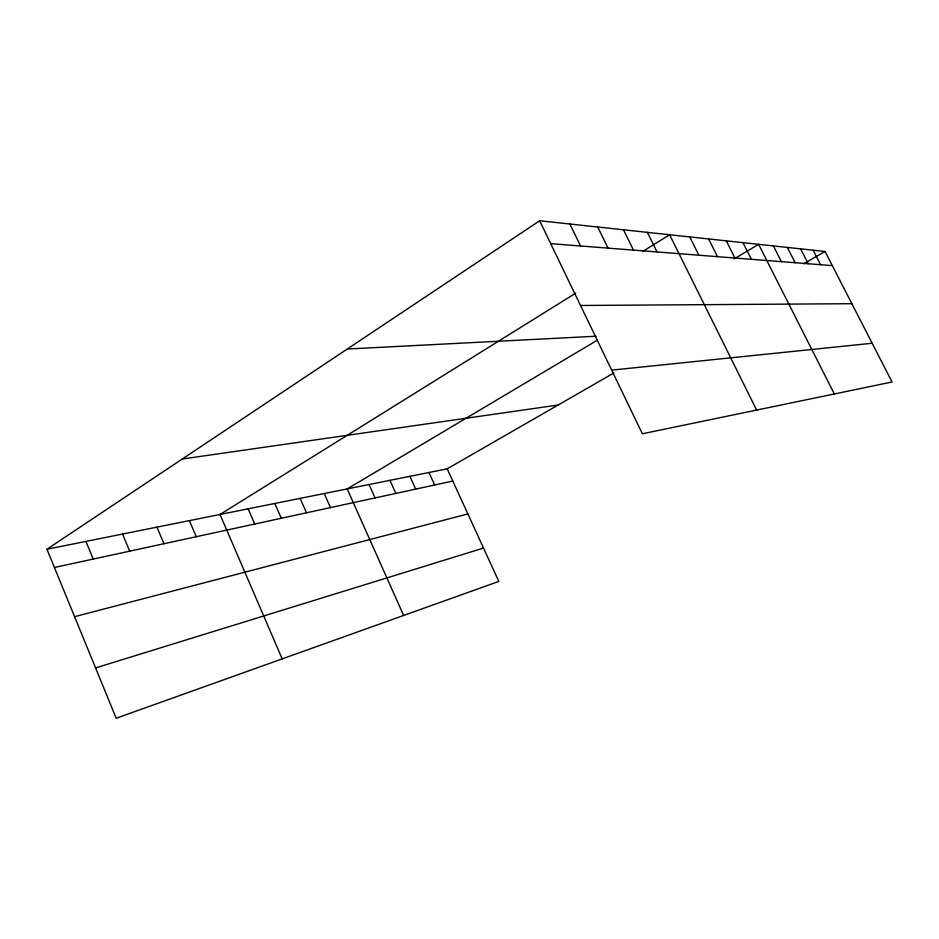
<?xml version="1.0" encoding="UTF-8"?>
<svg xmlns="http://www.w3.org/2000/svg" width="939" height="939" viewBox="0 0 939 939"><rect width="100%" height="100%" fill="white"/><g stroke="black" fill="none" stroke-linecap="round" stroke-linejoin="round"><path stroke-width="1.41" d="M46.95 549.233L447.199 468.831L498.809 581.429L116.19 718.241L46.95 549.233L539.667 220.759L825.064 251.488L892.05 381.997L642.37 433.771L539.667 220.759M575.724 293.156L220.008 514.466L282.193 658.885M642.628 251.535L669.613 234.75L756.634 410.085M597.263 340.247L347.195 488.926L403.641 615.456M734.098 258.906L758.606 244.328L834.325 393.969M447.199 468.831L613.824 372.994M803.725 263.753L825.064 251.488M95.578 667.934L483.515 548.059M74.58 616.688L467.868 513.926M54.427 567.485L452.809 481.061M182.272 459.018L558.118 405.026M611.676 370.119L872.167 343.251M347.266 349.026L596.065 336.221M580.513 305.48L851.861 303.696M550.7 243.647L832.318 265.631M813.151 250.208L820.58 264.716M800.603 248.858L808.209 263.742M787.375 247.427L795.157 262.732M773.396 245.924L781.377 261.652M742.925 242.638L751.329 259.305M726.293 240.853L734.92 258.025M708.593 238.94L717.466 256.664M689.742 236.921L698.862 255.208M647.382 232.356L657.065 251.945M623.484 229.785L633.473 250.103M597.732 227.003L608.038 248.119M569.879 224.01L580.537 245.971M428.947 472.493L434.651 484.994M409.874 476.331L415.672 489.113M389.931 480.334L395.835 493.421M369.062 484.524L375.072 497.916M324.248 493.527L330.481 507.6M300.151 498.374L306.501 512.8M274.81 503.457L281.289 518.269M248.131 508.821L254.739 524.032M189.385 520.617L196.251 536.721M156.942 527.131L163.961 543.728M122.516 534.056L129.688 551.158M85.93 541.404L93.243 559.069"/></g></svg>
